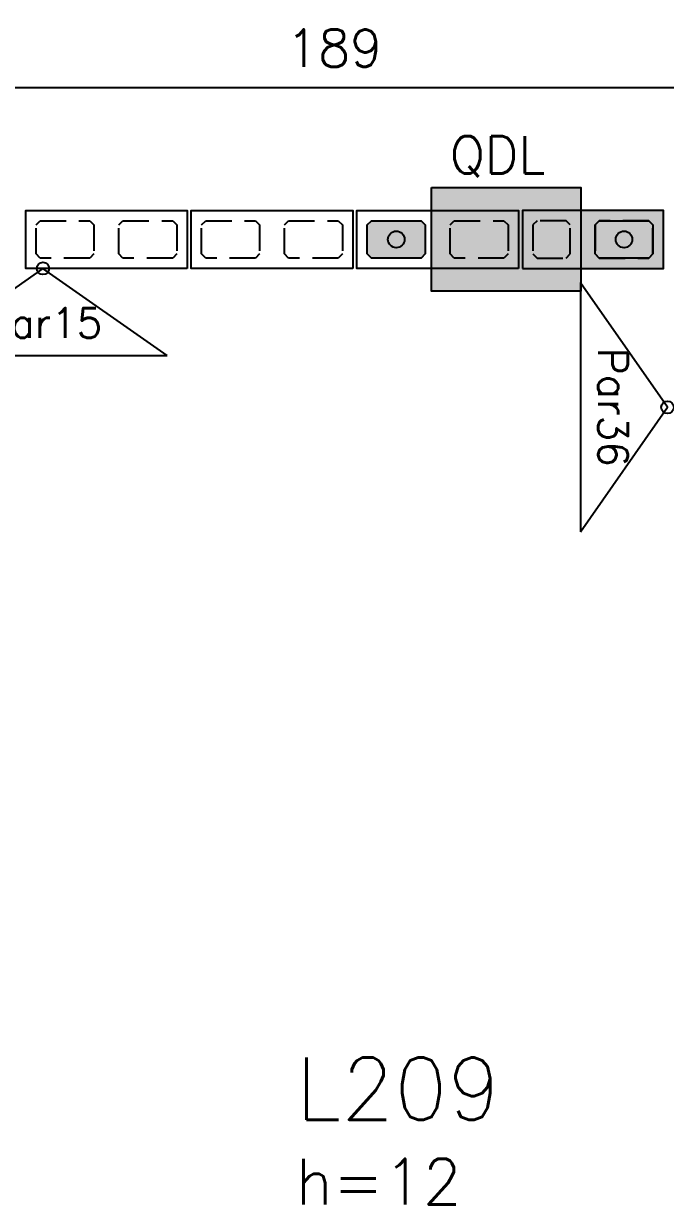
# Model space of a CAD drawing. Extents: x -14651 to 3496, y -7403 to -1290.
# Drawn here: x 1669 to 1824, y -6904.4 to -6619.5 of the extents above; entities that cross this region are included whole.
import ezdxf
from ezdxf.enums import TextEntityAlignment as Align

# ---------------------------------------------------------------- set-up
doc = ezdxf.new("R2010")
doc.units = 0
doc.header["$LTSCALE"] = 25
doc.linetypes.add('DASHED2', pattern=[0.375, 0.25, -0.125])
for name, color, linetype in [('213', 252, 'Continuous'), ('241', 2, 'Continuous'), ('247', 50, 'Continuous'), ('248', 100, 'Continuous'), ('ABERTURAS', 53, 'Continuous'), ('Arranque', 14, 'Continuous'), ('COTA', 1, 'Continuous'), ('FERRO', 5, 'Continuous'), ('L-D', 2, 'Continuous'), ('L-N', 4, 'Continuous'), ('TJANELA', 2, 'Continuous')]:
    doc.layers.add(name, color=color, linetype=linetype)
doc.styles.add('COTA', font='romans.shx')
doc.styles.get("Standard").update_dxf_attribs({"font": 'romans.shx'})
doc.styles.add('Texto1', font='romans.shx', dxfattribs={"height": 9})
doc.dimstyles.new('forma', dxfattribs={"dimscale": 5, "dimtxt": 1.8, "dimasz": 0.8, "dimexe": 2, "dimexo": 1, "dimgap": 1, "dimtad": 1, "dimdec": 1, "dimzin": 9, "dimtxsty": 'COTA', "dimblk1": 'DOT', "dimblk2": 'DOT', "dimsah": 1, "dimcen": 0, "dimdle": 1, "dimclrd": 256, "dimclre": 256, "dimclrt": 2, "dimadec": 0, "dimazin": 0, "dimtfac": 1, "dimtdec": 0, "dimtmove": 0, "dimatfit": 3, "dimfxl": 1, "dimtolj": 1, "dimtzin": 0, "dimarcsym": 0})

# ---------------------------------------------------------------- blocks, each defined once
blk = doc.blocks.new('P3515')
at = {"layer": '248'}
h = blk.add_hatch(color=100, dxfattribs=at)
h.paths.add_polyline_path([(17, 7), (-17, 7), (-17, -7), (17, -7)])
h.paths.add_polyline_path([(-5.5, -3.5), (-6.5, -4.5), (-13.5, -4.5), (-14.5, -3.5), (-14.5, 3.5), (-13.5, 4.5), (-6.5, 4.5), (-5.5, 3.5)], flags=16)
h.paths.add_polyline_path([(0.5, 3.5), (1.5, 4.5), (13.5, 4.5), (14.5, 3.5), (14.5, -3.5), (13.5, -4.5), (1.5, -4.5), (0.5, -3.5)], flags=16)
blk.add_lwpolyline([(-17, -7), (17, -7), (17, 7), (-17, 7), (-17, -7)])
at = {"color": 1, "linetype": 'DASHED2'}
for points in [[(-14.5, -3.5), (-13.5, -4.5), (-6.5, -4.5), (-5.5, -3.5), (-5.5, 3.5), (-6.5, 4.5), (-13.5, 4.5), (-14.5, 3.5), (-14.5, -3.5)], [(0.5, -3.5), (1.5, -4.5), (13.5, -4.5), (14.5, -3.5), (14.5, 3.5), (13.5, 4.5), (1.5, 4.5), (0.5, 3.5), (0.5, -3.5)]]:
    blk.add_lwpolyline(points, dxfattribs=at)
blk = doc.blocks.new('P4015', base_point=(5842102.11612, -8124149.02973))
blk.add_lwpolyline([(5842082.61612, -8124156.02973), (5842121.61612, -8124156.02973), (5842121.61612, -8124142.02973), (5842082.61612, -8124142.02973), (5842082.61612, -8124156.02973)])
at = {"color": 1, "linetype": 'DASHED2'}
for points in [[(5842085.11612, -8124152.52973), (5842086.11612, -8124153.52973), (5842098.11612, -8124153.52973), (5842099.11612, -8124152.52973), (5842099.11612, -8124145.52973), (5842098.11612, -8124144.52973), (5842086.11612, -8124144.52973), (5842085.11612, -8124145.52973), (5842085.11612, -8124152.52973)], [(5842105.11612, -8124152.52973), (5842106.11612, -8124153.52973), (5842118.11612, -8124153.52973), (5842119.11612, -8124152.52973), (5842119.11612, -8124145.52973), (5842118.11612, -8124144.52973), (5842106.11612, -8124144.52973), (5842105.11612, -8124145.52973), (5842105.11612, -8124152.52973)]]:
    blk.add_lwpolyline(points, dxfattribs=at)
blk = doc.blocks.new('GR-1409')
at = {"layer": '213'}
h = blk.add_hatch(color=256, dxfattribs=at)
h.paths.add_polyline_path([(-6, 4.5), (-7, 3.5), (-7, -3.5), (-6, -4.5), (6, -4.5), (7, -3.5), (7, 3.5), (6, 4.5)])
h.paths.add_polyline_path([(-2, 0, 1), (2, 0, 1)], flags=16)
at = {"layer": 'Arranque'}
blk.add_hatch(color=256, dxfattribs=at).paths.add_polyline_path([(-2, 0, 1), (2, 0, 1)])
at = {"layer": '213'}
blk.add_lwpolyline([(-7, 3.5), (-6, 4.5), (6, 4.5), (7, 3.5), (7, -3.5), (6, -4.5), (-6, -4.5), (-7, -3.5), (-7, 3.5)], dxfattribs=at)
at = {"layer": 'FERRO', "linetype": 'Continuous'}
blk.add_circle((0, 0), 2, dxfattribs=at)
blk = doc.blocks.new('_IDNPAR_2')
at = {"color": 3}
blk.add_lwpolyline([(1, -0.7), (0, 0), (-1, -0.7)], close=True, dxfattribs=at)
blk.add_circle((0, 0), 0.05, dxfattribs=at)
at = {"layer": '247', "color": 2, "style": 'COTA', "flags": 8}
blk.add_attdef('ID', text='', height=0.24, dxfattribs=at).set_placement((0, -0.4383), align=Align.MIDDLE_CENTER)
blk = doc.blocks.new('_Dot')
at = {"color": 0, "linetype": 'ByBlock', "lineweight": -2}
blk.add_line((-0.5, 0), (-1, 0), dxfattribs=at)
at = {"color": 0, "linetype": 'ByBlock', "const_width": 0.5}
blk.add_lwpolyline([(-0.25, 0, 1), (0.25, 0, 1)], format="xyb", close=True, dxfattribs=at)
blk = doc.blocks.new('*D200')
at = {"layer": 'COTA', "lineweight": -2, "transparency": 16777216}
for p, q in [((1649.52, -6659.6), (1649.52, -6624.94)), ((1838.52, -6659.6), (1838.52, -6624.94)), ((1653.52, -6634.94), (1834.52, -6634.94))]:
    blk.add_line(p, q, dxfattribs=at)
at = {"layer": 'Defpoints', "color": 0, "transparency": 16777216}
for p in [(1838.52, -6634.94), (1649.52, -6664.6), (1838.52, -6664.6)]:
    blk.add_point(p, dxfattribs=at)
at = {"layer": 'COTA', "lineweight": -2, "transparency": 16777216, "xscale": 4, "yscale": 4, "zscale": 4, "rotation": 180}
blk.add_blockref('_Dot', (1649.52, -6634.94), dxfattribs=at)
at = {"layer": 'COTA', "lineweight": -2, "transparency": 16777216, "xscale": 4, "yscale": 4, "zscale": 4}
blk.add_blockref('_Dot', (1838.52, -6634.94), dxfattribs=at)
at = {"layer": 'COTA', "color": 2, "transparency": 16777216, "insert": (1744.02, -6625.44), "char_height": 9, "attachment_point": 5, "style": 'COTA'}
blk.add_mtext('\\A1;189 ', dxfattribs=at)

msp = doc.modelspace()

# ---------------------------------------------------------------- hatches: boundary and pattern name
at = {"layer": 'ABERTURAS', "transparency": 33554457}
msp.add_hatch(color=256, dxfattribs=at).paths.add_polyline_path([(1767.56, -6659.1), (1803.56, -6659.1), (1803.56, -6684.1), (1767.56, -6684.1)])

# ---------------------------------------------------------------- linework, layer by layer
at = {"layer": 'ABERTURAS'}
msp.add_lwpolyline([(1767.56, -6659.1), (1803.56, -6659.1), (1803.56, -6684.1), (1767.56, -6684.1)], close=True, dxfattribs=at)

# ---------------------------------------------------------------- block references
for p in [(1759.02, -6671.6), (1814.02, -6671.6)]:
    msp.add_blockref('GR-1409', p)
at = {"layer": '241', "xscale": -1}
for p in [(1689.02, -6671.6), (1729.02, -6671.6), (1769.02, -6671.6)]:
    msp.add_blockref('P4015', p, dxfattribs=at)
at = {"layer": '241'}
msp.add_blockref('P3515', (1806.52, -6671.6), dxfattribs=at)
at = {"layer": '247', "linetype": 'Continuous', "xscale": 30, "yscale": 30, "zscale": 30}
msp.add_blockref('_IDNPAR_2', (1673.69, -6678.6), dxfattribs=at).add_auto_attribs({'ID': 'Par15'})
at = {"layer": '247', "linetype": 'Continuous', "xscale": 30, "yscale": 30, "zscale": 30, "rotation": 270}
msp.add_blockref('_IDNPAR_2', (1824.52, -6712.11), dxfattribs=at).add_auto_attribs({'ID': 'Par36'})

# ---------------------------------------------------------------- texts
at = {"layer": 'L-D'}
msp.add_text('h=12', height=11, dxfattribs=at).set_placement((1734.76, -6904.41))
at = {"layer": 'L-N'}
msp.add_text('L209', height=15, dxfattribs=at).set_placement((1734.76, -6884.01))
at = {"layer": 'TJANELA', "style": 'Texto1'}
msp.add_text('QDL', height=9, dxfattribs=at).set_placement((1783.5, -6655.66), align=Align.CENTER)

# ---------------------------------------------------------------- dimensions: what is measured, and where the dimension line sits
at = {"layer": 'COTA'}
dim = msp.add_linear_dim(base=(1838.52, -6634.94), p1=(1649.52, -6664.6), p2=(1838.52, -6664.6), dimstyle='forma', override={"dimpost": ' ', "dimtmove": 1}, dxfattribs=at)
dim.commit()
dim.dimension.update_dxf_attribs({"geometry": '*D200', "text_midpoint": (1744.02, -6625.44)})

doc.saveas('drawing.dxf')
